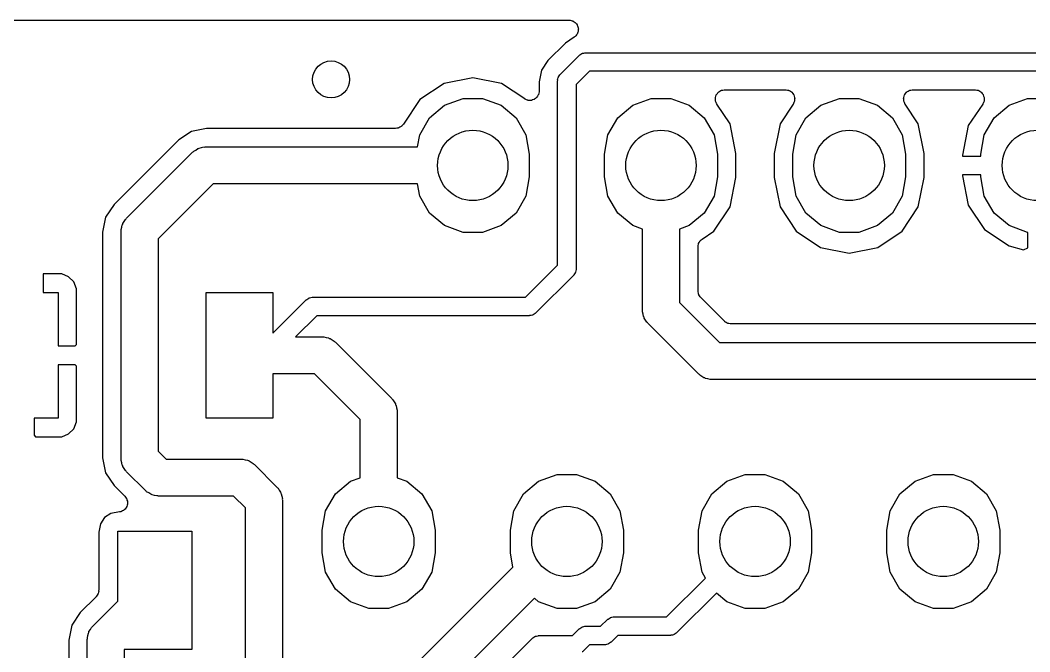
# Model space of a CAD drawing. Extents: x 95 to 175, y -109.5 to -62.3.
# Drawn here: x 121.65 to 135.28, y -70.83 to -62.3 of the extents above; entities that cross this region are included whole.
import ezdxf

# ---------------------------------------------------------------- set-up
doc = ezdxf.new("R2010")
doc.units = 0
doc.header["$MEASUREMENT"] = 0
doc.layers.add('BLACK', color=7, linetype='CONTINUOUS')

msp = doc.modelspace()

# ---------------------------------------------------------------- linework, layer by layer
at = {"layer": 'Black'}
for p, q in [((110.847, -62.3), (129.062, -62.3)), ((129.062, -62.3), (129.069, -62.3012)), ((129.069, -62.3012), (129.075, -62.3007)), ((129.075, -62.3007), (129.09, -62.3049)), ((129.09, -62.3049), (129.105, -62.3075)), ((129.105, -62.3075), (129.111, -62.311)), ((129.111, -62.311), (129.117, -62.3129)), ((129.117, -62.3129), (129.129, -62.3217)), ((129.129, -62.3217), (129.142, -62.3292)), ((129.142, -62.3292), (129.147, -62.3345)), ((129.147, -62.3345), (129.152, -62.3386)), ((129.152, -62.3386), (129.16, -62.351)), ((129.16, -62.351), (129.17, -62.3625)), ((129.17, -62.3625), (129.172, -62.3689)), ((129.172, -62.3689), (129.176, -62.3747)), ((129.176, -62.3747), (129.18, -62.3892)), ((129.18, -62.3892), (129.185, -62.4033)), ((129.185, -62.4033), (129.185, -62.4102)), ((129.131, -62.5289), (129.012, -62.6085)), ((129.136, -62.5242), (129.131, -62.5289)), ((129.142, -62.5208), (129.136, -62.5242)), ((129.152, -62.5093), (129.142, -62.5208)), ((129.163, -62.4989), (129.152, -62.5093)), ((129.166, -62.4928), (129.163, -62.4989)), ((129.17, -62.4875), (129.166, -62.4928)), ((129.175, -62.4734), (129.17, -62.4875)), ((129.182, -62.46), (129.175, -62.4734)), ((129.183, -62.4532), (129.182, -62.46)), ((129.185, -62.4467), (129.183, -62.4532)), ((129.185, -62.4102), (129.187, -62.4168)), ((129.187, -62.4168), (129.185, -62.4317)), ((129.185, -62.4317), (129.185, -62.4467)), ((129.012, -62.6085), (128.776, -62.8451)), ((128.944, -63.0306), (129.198, -62.7766)), ((129.198, -62.7766), (129.202, -62.7735)), ((129.202, -62.7735), (129.206, -62.7692)), ((129.206, -62.7692), (129.22, -62.7611)), ((129.22, -62.7611), (129.233, -62.7517)), ((129.233, -62.7517), (129.238, -62.7503)), ((129.238, -62.7503), (129.243, -62.7475)), ((129.243, -62.7475), (129.259, -62.7447)), ((129.259, -62.7447), (129.275, -62.7405)), ((129.275, -62.7405), (129.281, -62.741)), ((129.281, -62.741), (129.286, -62.74)), ((129.286, -62.74), (143.637, -62.74)), ((128.776, -62.8451), (128.688, -62.9764)), ((127.762, -63.0772), (127.376, -63.1541)), ((128.148, -63.1541), (127.762, -63.0772)), ((128.688, -62.9764), (128.657, -63.1313)), ((128.912, -63.0923), (128.915, -63.0762)), ((128.915, -63.0762), (128.917, -63.0715)), ((128.917, -63.0715), (128.919, -63.0662)), ((128.919, -63.0662), (128.928, -63.0528)), ((128.928, -63.0528), (128.936, -63.0387)), ((128.936, -63.0387), (128.94, -63.0351)), ((128.94, -63.0351), (128.944, -63.0306)), ((129.338, -62.99), (129.157, -63.1708)), ((143.585, -62.99), (129.338, -62.99)), ((127.376, -63.1541), (127.048, -63.3729)), ((128.463, -63.364), (128.148, -63.1541)), ((128.657, -63.1313), (128.657, -63.2601)), ((128.907, -63.1081), (128.912, -63.0923)), ((128.908, -63.1136), (128.907, -63.1081)), ((128.907, -63.119), (128.908, -63.1136)), ((128.907, -65.6072), (128.907, -63.119)), ((129.157, -63.1708), (129.157, -65.659)), ((127.381, -63.4486), (127.63, -63.3581)), ((127.63, -63.3581), (127.894, -63.3581)), ((127.894, -63.3581), (128.143, -63.4486)), ((128.608, -63.357), (128.594, -63.3684)), ((128.622, -63.3465), (128.608, -63.357)), ((128.625, -63.3431), (128.622, -63.3465)), ((128.628, -63.3404), (128.625, -63.3431)), ((128.637, -63.3251), (128.628, -63.3404)), ((128.646, -63.3104), (128.637, -63.3251)), ((128.647, -63.3064), (128.646, -63.3104)), ((128.649, -63.3029), (128.647, -63.3064)), ((128.653, -63.2854), (128.649, -63.3029)), ((128.657, -63.2683), (128.653, -63.2854)), ((128.657, -63.2601), (128.656, -63.2642)), ((128.656, -63.2642), (128.657, -63.2683)), ((129.921, -63.4486), (130.17, -63.3581)), ((130.17, -63.3581), (130.434, -63.3581)), ((130.434, -63.3581), (130.683, -63.4486)), ((131.037, -63.3514), (131.038, -63.3474)), ((131.038, -63.369), (131.037, -63.3514)), ((131.038, -63.3433), (131.044, -63.3267)), ((131.038, -63.3474), (131.038, -63.3433)), ((131.044, -63.3267), (131.049, -63.3097)), ((131.049, -63.3097), (131.051, -63.3064)), ((131.051, -63.3064), (131.053, -63.3025)), ((131.053, -63.3025), (131.064, -63.289)), ((131.064, -63.289), (131.074, -63.2747)), ((131.074, -63.2747), (131.078, -63.2724)), ((131.078, -63.2724), (131.081, -63.2692)), ((131.081, -63.2692), (131.096, -63.2604)), ((131.096, -63.2604), (131.111, -63.2506)), ((131.111, -63.2506), (131.115, -63.2496)), ((131.115, -63.2496), (131.118, -63.2475)), ((131.118, -63.2475), (131.136, -63.2445)), ((131.136, -63.2445), (131.153, -63.2403)), ((131.153, -63.2403), (131.157, -63.2407)), ((131.157, -63.2407), (131.161, -63.24)), ((131.161, -63.24), (131.983, -63.24)), ((131.983, -63.24), (131.987, -63.2407)), ((131.987, -63.2407), (131.991, -63.2403)), ((131.991, -63.2403), (132.008, -63.2445)), ((132.008, -63.2445), (132.026, -63.2475)), ((132.026, -63.2475), (132.029, -63.2496)), ((132.029, -63.2496), (132.033, -63.2506)), ((132.033, -63.2506), (132.048, -63.2604)), ((132.048, -63.2604), (132.063, -63.2692)), ((132.063, -63.2692), (132.066, -63.2724)), ((132.066, -63.2724), (132.07, -63.2747)), ((132.07, -63.2747), (132.08, -63.289)), ((132.08, -63.289), (132.091, -63.3025)), ((132.091, -63.3025), (132.093, -63.3064)), ((132.093, -63.3064), (132.095, -63.3097)), ((132.095, -63.3097), (132.1, -63.3267)), ((132.1, -63.3267), (132.106, -63.3433)), ((132.106, -63.3433), (132.106, -63.3474)), ((132.106, -63.3474), (132.107, -63.3514)), ((132.107, -63.3514), (132.106, -63.369)), ((132.461, -63.4486), (132.71, -63.3581)), ((132.71, -63.3581), (132.974, -63.3581)), ((132.974, -63.3581), (133.223, -63.4486)), ((133.577, -63.3514), (133.578, -63.3474)), ((133.578, -63.369), (133.577, -63.3514)), ((133.578, -63.3433), (133.584, -63.3267)), ((133.578, -63.3474), (133.578, -63.3433)), ((133.584, -63.3267), (133.589, -63.3097)), ((133.589, -63.3097), (133.591, -63.3064)), ((133.591, -63.3064), (133.593, -63.3025)), ((133.593, -63.3025), (133.604, -63.289)), ((133.604, -63.289), (133.614, -63.2747)), ((133.614, -63.2747), (133.618, -63.2724)), ((133.618, -63.2724), (133.621, -63.2692)), ((133.621, -63.2692), (133.636, -63.2604)), ((133.636, -63.2604), (133.651, -63.2506)), ((133.651, -63.2506), (133.655, -63.2496)), ((133.655, -63.2496), (133.658, -63.2475)), ((133.658, -63.2475), (133.676, -63.2445)), ((133.676, -63.2445), (133.693, -63.2403)), ((133.693, -63.2403), (133.697, -63.2407)), ((133.697, -63.2407), (133.701, -63.24)), ((133.701, -63.24), (134.54, -63.24)), ((134.54, -63.24), (134.544, -63.2407)), ((134.544, -63.2407), (134.549, -63.2403)), ((134.549, -63.2403), (134.566, -63.2445)), ((134.566, -63.2445), (134.583, -63.2475)), ((134.583, -63.2475), (134.587, -63.2497)), ((134.587, -63.2497), (134.591, -63.2507)), ((134.591, -63.2507), (134.605, -63.2605)), ((134.605, -63.2605), (134.621, -63.2692)), ((134.621, -63.2692), (134.623, -63.2725)), ((134.623, -63.2725), (134.627, -63.2749)), ((134.627, -63.2749), (134.637, -63.289)), ((134.637, -63.289), (134.649, -63.3025)), ((134.649, -63.3025), (134.65, -63.3065)), ((134.65, -63.3065), (134.652, -63.3099)), ((134.652, -63.3099), (134.657, -63.3268)), ((134.657, -63.3268), (134.663, -63.3433)), ((134.663, -63.3433), (134.663, -63.3475)), ((134.663, -63.3475), (134.665, -63.3516)), ((134.665, -63.3516), (134.663, -63.3691)), ((135.001, -63.4486), (135.25, -63.3581)), ((135.25, -63.3581), (135.514, -63.3581)), ((127.048, -63.3729), (126.825, -63.7064)), ((127.178, -63.6187), (127.381, -63.4486)), ((128.143, -63.4486), (128.346, -63.6187)), ((128.466, -63.3657), (128.463, -63.364)), ((128.469, -63.3684), (128.466, -63.3657)), ((128.486, -63.3744), (128.469, -63.3684)), ((128.502, -63.3815), (128.486, -63.3744)), ((128.506, -63.3818), (128.502, -63.3815)), ((128.51, -63.3832), (128.506, -63.3818)), ((128.528, -63.3832), (128.51, -63.3832)), ((128.546, -63.3844), (128.528, -63.3832)), ((128.55, -63.3832), (128.546, -63.3844)), ((128.554, -63.3832), (128.55, -63.3832)), ((128.57, -63.3772), (128.554, -63.3832)), ((128.587, -63.3722), (128.57, -63.3772)), ((128.591, -63.3698), (128.587, -63.3722)), ((128.594, -63.3684), (128.591, -63.3698)), ((129.718, -63.6187), (129.921, -63.4486)), ((130.683, -63.4486), (130.886, -63.6187)), ((131.038, -63.3867), (131.038, -63.369)), ((131.039, -63.3906), (131.038, -63.3867)), ((131.039, -63.3947), (131.039, -63.3906)), ((131.047, -63.4109), (131.039, -63.3947)), ((131.053, -63.4275), (131.047, -63.4109)), ((131.055, -63.4307), (131.053, -63.4275)), ((131.057, -63.4344), (131.055, -63.4307)), ((131.235, -63.7004), (131.057, -63.4344)), ((132.087, -63.4344), (131.909, -63.7004)), ((132.089, -63.4307), (132.087, -63.4344)), ((132.091, -63.4275), (132.089, -63.4307)), ((132.097, -63.4109), (132.091, -63.4275)), ((132.105, -63.3947), (132.097, -63.4109)), ((132.106, -63.3867), (132.105, -63.3906)), ((132.105, -63.3906), (132.105, -63.3947)), ((132.106, -63.369), (132.106, -63.3867)), ((132.258, -63.6187), (132.461, -63.4486)), ((133.223, -63.4486), (133.426, -63.6187)), ((133.578, -63.3867), (133.578, -63.369)), ((133.579, -63.3906), (133.578, -63.3867)), ((133.579, -63.3947), (133.579, -63.3906)), ((133.587, -63.4109), (133.579, -63.3947)), ((133.593, -63.4275), (133.587, -63.4109)), ((133.595, -63.4307), (133.593, -63.4275)), ((133.597, -63.4344), (133.595, -63.4307)), ((133.775, -63.7004), (133.597, -63.4344)), ((134.644, -63.4346), (134.45, -63.724)), ((134.646, -63.4307), (134.644, -63.4346)), ((134.649, -63.4275), (134.646, -63.4307)), ((134.655, -63.411), (134.649, -63.4275)), ((134.662, -63.3949), (134.655, -63.411)), ((134.663, -63.3867), (134.662, -63.3907)), ((134.662, -63.3907), (134.662, -63.3949)), ((134.663, -63.3691), (134.663, -63.3867)), ((134.798, -63.6187), (135.001, -63.4486)), ((127.046, -63.8479), (127.178, -63.6187)), ((128.346, -63.6187), (128.478, -63.8479)), ((129.586, -63.8479), (129.718, -63.6187)), ((130.886, -63.6187), (131.018, -63.8479)), ((132.126, -63.8479), (132.258, -63.6187)), ((133.426, -63.6187), (133.558, -63.8479)), ((134.666, -63.8479), (134.798, -63.6187)), ((124.168, -63.762), (123.965, -63.8023)), ((126.721, -63.762), (124.168, -63.762)), ((126.739, -63.7589), (126.721, -63.762)), ((126.756, -63.757), (126.739, -63.7589)), ((126.76, -63.7552), (126.756, -63.757)), ((126.764, -63.7545), (126.76, -63.7552)), ((126.779, -63.7456), (126.764, -63.7545)), ((126.795, -63.7378), (126.779, -63.7456)), ((126.798, -63.7348), (126.795, -63.7378)), ((126.802, -63.7328), (126.798, -63.7348)), ((126.813, -63.7192), (126.802, -63.7328)), ((126.825, -63.7064), (126.813, -63.7192)), ((131.314, -64.0991), (131.235, -63.7004)), ((131.909, -63.7004), (131.83, -64.0991)), ((133.854, -64.0991), (133.775, -63.7004)), ((134.45, -63.724), (134.37, -64.1224)), ((123.965, -63.8023), (123.793, -63.9172)), ((127.017, -64.012), (127.046, -63.8479)), ((128.478, -63.8479), (128.524, -64.1085)), ((129.54, -64.1085), (129.586, -63.8479)), ((131.018, -63.8479), (131.064, -64.1085)), ((132.08, -64.1085), (132.126, -63.8479)), ((133.558, -63.8479), (133.604, -64.1085)), ((134.62, -64.1085), (134.666, -63.8479)), ((123.793, -63.9172), (122.921, -64.7887)), ((124.023, -64.0542), (124.05, -64.0354)), ((124.05, -64.0354), (124.06, -64.0326)), ((124.06, -64.0326), (124.07, -64.0271)), ((124.07, -64.0271), (124.102, -64.0214)), ((124.102, -64.0214), (124.133, -64.013)), ((124.133, -64.013), (124.144, -64.0139)), ((124.144, -64.0139), (124.155, -64.012)), ((124.155, -64.012), (127.017, -64.012)), ((123.089, -64.9742), (123.978, -64.0852)), ((123.978, -64.0852), (123.987, -64.0789)), ((123.987, -64.0789), (123.995, -64.0705)), ((123.995, -64.0705), (124.023, -64.0542)), ((128.524, -64.1085), (128.524, -64.4155)), ((129.54, -64.4155), (129.54, -64.1085)), ((131.064, -64.1085), (131.064, -64.4155)), ((131.314, -64.4249), (131.314, -64.0991)), ((131.83, -64.0991), (131.83, -64.4249)), ((132.08, -64.4155), (132.08, -64.1085)), ((133.604, -64.1085), (133.604, -64.4155)), ((133.854, -64.264), (133.854, -64.0991)), ((134.37, -64.1224), (134.37, -64.135)), ((134.37, -64.135), (134.62, -64.135)), ((134.62, -64.135), (134.62, -64.1085)), ((133.854, -64.4249), (133.854, -64.264)), ((128.524, -64.4155), (128.478, -64.6761)), ((129.586, -64.6761), (129.54, -64.4155)), ((131.064, -64.4155), (131.018, -64.6761)), ((131.235, -64.8236), (131.314, -64.4249)), ((131.83, -64.4249), (131.909, -64.8236)), ((132.126, -64.6761), (132.08, -64.4155)), ((133.604, -64.4155), (133.558, -64.6761)), ((133.775, -64.8236), (133.854, -64.4249)), ((134.37, -64.389), (134.37, -64.4016)), ((134.62, -64.389), (134.37, -64.389)), ((134.37, -64.4016), (134.45, -64.8)), ((134.62, -64.4155), (134.62, -64.389)), ((134.666, -64.6761), (134.62, -64.4155)), ((124.259, -64.512), (123.516, -65.2546)), ((127.017, -64.512), (124.259, -64.512)), ((127.046, -64.6761), (127.017, -64.512)), ((127.178, -64.9053), (127.046, -64.6761)), ((128.478, -64.6761), (128.346, -64.9053)), ((129.718, -64.9053), (129.586, -64.6761)), ((131.018, -64.6761), (130.886, -64.9053)), ((132.258, -64.9053), (132.126, -64.6761)), ((133.558, -64.6761), (133.426, -64.9053)), ((134.798, -64.9053), (134.666, -64.6761)), ((122.921, -64.7887), (122.807, -64.9606)), ((131.016, -65.1511), (131.235, -64.8236)), ((131.909, -64.8236), (132.128, -65.1511)), ((133.556, -65.1511), (133.775, -64.8236)), ((134.45, -64.8), (134.669, -65.1271)), ((122.807, -64.9606), (122.766, -65.1633)), ((123.058, -65.0186), (123.075, -64.9903)), ((123.075, -64.9903), (123.083, -64.9832)), ((123.083, -64.9832), (123.089, -64.9742)), ((127.381, -65.0754), (127.178, -64.9053)), ((128.346, -64.9053), (128.143, -65.0754)), ((129.921, -65.0754), (129.718, -64.9053)), ((130.886, -64.9053), (130.683, -65.0754)), ((132.461, -65.0754), (132.258, -64.9053)), ((133.426, -64.9053), (133.223, -65.0754)), ((135.001, -65.0754), (134.798, -64.9053)), ((123.017, -65.1292), (123.026, -65.0977)), ((123.018, -65.1402), (123.017, -65.1292)), ((123.026, -65.0977), (123.031, -65.0655)), ((123.031, -65.0655), (123.037, -65.056)), ((123.037, -65.056), (123.04, -65.0453)), ((123.04, -65.0453), (123.058, -65.0186)), ((127.63, -65.1659), (127.381, -65.0754)), ((128.143, -65.0754), (127.894, -65.1659)), ((130.052, -65.1231), (129.921, -65.0754)), ((130.052, -66.2178), (130.052, -65.1231)), ((130.683, -65.0754), (130.552, -65.1231)), ((130.552, -65.1231), (130.552, -66.1142)), ((132.71, -65.1659), (132.461, -65.0754)), ((133.223, -65.0754), (132.974, -65.1659)), ((134.669, -65.1271), (135.002, -65.3483)), ((135.25, -65.1659), (135.001, -65.0754)), ((122.766, -65.1633), (122.766, -68.2121)), ((123.016, -65.151), (123.018, -65.1402)), ((123.016, -68.2244), (123.016, -65.151)), ((123.516, -65.2546), (123.516, -68.1208)), ((127.894, -65.1659), (127.63, -65.1659)), ((130.831, -65.2804), (130.845, -65.2691)), ((130.845, -65.2691), (130.858, -65.2569)), ((130.858, -65.2569), (131.016, -65.1511)), ((132.128, -65.1511), (132.456, -65.3699)), ((132.974, -65.1659), (132.71, -65.1659)), ((133.228, -65.3699), (133.556, -65.1511)), ((135.255, -65.1659), (135.25, -65.1659)), ((135.255, -65.3742), (135.255, -65.1659)), ((130.802, -65.3608), (130.805, -65.3434)), ((130.802, -65.9589), (130.802, -65.3608)), ((130.805, -65.3434), (130.807, -65.3258)), ((130.807, -65.3258), (130.809, -65.3221)), ((130.809, -65.3221), (130.81, -65.318)), ((130.81, -65.318), (130.818, -65.3027)), ((130.818, -65.3027), (130.826, -65.2869)), ((130.826, -65.2869), (130.829, -65.284)), ((130.829, -65.284), (130.831, -65.2804)), ((132.456, -65.3699), (132.842, -65.4468)), ((132.842, -65.4468), (133.228, -65.3699)), ((135.002, -65.3483), (135.193, -65.4021)), ((135.193, -65.4021), (135.255, -65.3742)), ((128.472, -66.042), (128.907, -65.6072)), ((129.157, -65.6699), (129.152, -65.6857)), ((129.157, -65.659), (129.156, -65.6644)), ((129.156, -65.6644), (129.157, -65.6699)), ((121.965, -65.7274), (121.965, -65.9774)), ((122.214, -65.7274), (121.965, -65.7274)), ((122.306, -65.7655), (122.214, -65.7274)), ((122.377, -65.8358), (122.306, -65.7655)), ((129.12, -65.7474), (128.612, -66.2554)), ((129.124, -65.7429), (129.12, -65.7474)), ((129.128, -65.7393), (129.124, -65.7429)), ((129.136, -65.7252), (129.128, -65.7393)), ((129.145, -65.7118), (129.136, -65.7252)), ((129.147, -65.7065), (129.145, -65.7118)), ((129.149, -65.7018), (129.147, -65.7065)), ((129.152, -65.6857), (129.149, -65.7018)), ((122.415, -65.9277), (122.377, -65.8358)), ((122.415, -66.6799), (122.415, -65.9277)), ((121.965, -65.9774), (122.165, -65.9774)), ((122.165, -65.9774), (122.165, -66.7004)), ((124.165, -67.6774), (124.165, -65.9774)), ((124.165, -65.9774), (125.065, -65.9774)), ((125.065, -65.9774), (125.065, -66.5286)), ((125.065, -66.5286), (125.515, -66.0786)), ((125.515, -66.0786), (125.519, -66.0755)), ((125.519, -66.0755), (125.523, -66.0712)), ((125.523, -66.0712), (125.537, -66.0631)), ((125.537, -66.0631), (125.55, -66.0537)), ((125.55, -66.0537), (125.555, -66.0523)), ((125.555, -66.0523), (125.56, -66.0495)), ((125.56, -66.0495), (125.576, -66.0467)), ((125.576, -66.0467), (125.592, -66.0425)), ((125.592, -66.0425), (125.598, -66.043)), ((125.598, -66.043), (125.603, -66.042)), ((125.603, -66.042), (128.472, -66.042)), ((130.803, -65.9643), (130.802, -65.9589)), ((130.802, -65.9698), (130.803, -65.9643)), ((130.807, -65.9856), (130.802, -65.9698)), ((130.81, -66.0017), (130.807, -65.9856)), ((130.812, -66.0064), (130.81, -66.0017)), ((130.814, -66.0117), (130.812, -66.0064)), ((130.823, -66.0251), (130.814, -66.0117)), ((130.831, -66.0393), (130.823, -66.0251)), ((130.835, -66.0428), (130.831, -66.0393)), ((130.839, -66.0473), (130.835, -66.0428)), ((131.158, -66.367), (130.839, -66.0473)), ((130.054, -66.2286), (130.052, -66.2178)), ((130.552, -66.1142), (131.091, -66.6536)), ((125.655, -66.292), (125.369, -66.5774)), ((128.524, -66.292), (125.655, -66.292)), ((128.529, -66.291), (128.524, -66.292)), ((128.535, -66.2915), (128.529, -66.291)), ((128.551, -66.2873), (128.535, -66.2915)), ((128.567, -66.2845), (128.551, -66.2873)), ((128.572, -66.2817), (128.567, -66.2845)), ((128.577, -66.2803), (128.572, -66.2817)), ((128.59, -66.2709), (128.577, -66.2803)), ((128.604, -66.2628), (128.59, -66.2709)), ((128.608, -66.2585), (128.604, -66.2628)), ((128.612, -66.2554), (128.608, -66.2585)), ((130.053, -66.2396), (130.054, -66.2286)), ((130.061, -66.2711), (130.053, -66.2396)), ((130.067, -66.3033), (130.061, -66.2711)), ((130.073, -66.3128), (130.067, -66.3033)), ((130.075, -66.3235), (130.073, -66.3128)), ((130.094, -66.3502), (130.075, -66.3235)), ((130.11, -66.3785), (130.094, -66.3502)), ((130.119, -66.3856), (130.11, -66.3785)), ((130.125, -66.3946), (130.119, -66.3856)), ((130.811, -67.0804), (130.125, -66.3946)), ((131.163, -66.3701), (131.158, -66.367)), ((131.166, -66.3744), (131.163, -66.3701)), ((131.18, -66.3825), (131.166, -66.3744)), ((131.194, -66.3919), (131.18, -66.3825)), ((131.199, -66.3933), (131.194, -66.3919)), ((131.204, -66.3961), (131.199, -66.3933)), ((131.22, -66.3989), (131.204, -66.3961)), ((131.236, -66.4031), (131.22, -66.3989)), ((131.241, -66.4026), (131.236, -66.4031)), ((131.247, -66.4036), (131.241, -66.4026)), ((135.547, -66.4036), (131.247, -66.4036)), ((125.369, -66.5774), (125.73, -66.5774)), ((125.73, -66.5774), (125.741, -66.5793)), ((125.741, -66.5793), (125.752, -66.5784)), ((125.752, -66.5784), (125.783, -66.5868)), ((125.783, -66.5868), (125.816, -66.5925)), ((125.816, -66.5925), (125.825, -66.598)), ((125.825, -66.598), (125.836, -66.6008)), ((125.836, -66.6008), (125.862, -66.6196)), ((125.862, -66.6196), (125.891, -66.6359)), ((122.165, -66.7004), (122.394, -66.7004)), ((122.394, -66.7004), (122.415, -66.6799)), ((125.891, -66.6359), (125.898, -66.6443)), ((125.898, -66.6443), (125.907, -66.6506)), ((125.907, -66.6506), (126.669, -67.4126)), ((131.091, -66.6536), (135.56, -66.6536)), ((122.165, -66.9544), (122.165, -67.6774)), ((122.394, -66.9544), (122.165, -66.9544)), ((122.415, -66.9749), (122.394, -66.9544)), ((122.415, -67.7271), (122.415, -66.9749)), ((125.626, -67.0774), (125.065, -67.0774)), ((125.065, -67.0774), (125.065, -67.6774)), ((126.242, -67.693), (125.626, -67.0774)), ((130.82, -67.0867), (130.811, -67.0804)), ((130.827, -67.0951), (130.82, -67.0867)), ((130.855, -67.1114), (130.827, -67.0951)), ((130.882, -67.1302), (130.855, -67.1114)), ((130.893, -67.133), (130.882, -67.1302)), ((130.902, -67.1385), (130.893, -67.133)), ((130.934, -67.1442), (130.902, -67.1385)), ((130.966, -67.1526), (130.934, -67.1442)), ((130.977, -67.1517), (130.966, -67.1526)), ((130.988, -67.1536), (130.977, -67.1517)), ((135.456, -67.1536), (130.988, -67.1536)), ((126.669, -67.4126), (126.675, -67.4216)), ((126.675, -67.4216), (126.684, -67.4287)), ((126.684, -67.4287), (126.7, -67.457)), ((126.7, -67.457), (126.719, -67.4837)), ((126.719, -67.4837), (126.721, -67.4944)), ((126.721, -67.4944), (126.727, -67.5039)), ((126.727, -67.5039), (126.733, -67.5361)), ((126.733, -67.5361), (126.741, -67.5676)), ((126.741, -67.5676), (126.74, -67.5786)), ((126.74, -67.5786), (126.742, -67.5894)), ((122.165, -67.6774), (121.842, -67.6774)), ((121.842, -67.6774), (121.842, -67.9069)), ((125.065, -67.6774), (124.165, -67.6774)), ((126.242, -68.4809), (126.242, -67.693)), ((126.742, -67.5894), (126.742, -68.4809)), ((122.306, -67.8893), (122.377, -67.819)), ((122.377, -67.819), (122.415, -67.7271)), ((121.842, -67.9069), (121.862, -67.9274)), ((121.862, -67.9274), (122.214, -67.9274)), ((122.214, -67.9274), (122.306, -67.8893)), ((123.516, -68.1208), (123.624, -68.2284)), ((122.766, -68.2121), (122.807, -68.4148)), ((123.018, -68.2352), (123.016, -68.2244)), ((123.017, -68.2462), (123.018, -68.2352)), ((123.026, -68.2777), (123.017, -68.2462)), ((123.624, -68.2284), (124.638, -68.2284)), ((124.638, -68.2284), (124.649, -68.2303)), ((124.649, -68.2303), (124.66, -68.2294)), ((124.66, -68.2294), (124.691, -68.2378)), ((124.691, -68.2378), (124.723, -68.2435)), ((124.723, -68.2435), (124.733, -68.249)), ((124.733, -68.249), (124.743, -68.2518)), ((124.743, -68.2518), (124.77, -68.2706)), ((123.031, -68.3099), (123.026, -68.2777)), ((123.037, -68.3194), (123.031, -68.3099)), ((123.04, -68.3301), (123.037, -68.3194)), ((123.058, -68.3568), (123.04, -68.3301)), ((123.075, -68.3851), (123.058, -68.3568)), ((123.083, -68.3922), (123.075, -68.3851)), ((123.089, -68.4012), (123.083, -68.3922)), ((123.343, -68.6552), (123.089, -68.4012)), ((124.77, -68.2706), (124.798, -68.2869)), ((124.798, -68.2869), (124.806, -68.2953)), ((124.806, -68.2953), (124.815, -68.3016)), ((124.815, -68.3016), (125.119, -68.6064)), ((122.807, -68.4148), (122.921, -68.5867)), ((125.908, -68.6987), (126.111, -68.5286)), ((126.111, -68.5286), (126.242, -68.4809)), ((126.742, -68.4809), (126.873, -68.5286)), ((126.873, -68.5286), (127.076, -68.6987)), ((128.448, -68.6987), (128.651, -68.5286)), ((128.651, -68.5286), (128.9, -68.4381)), ((128.9, -68.4381), (129.164, -68.4381)), ((129.164, -68.4381), (129.413, -68.5286)), ((129.413, -68.5286), (129.616, -68.6987)), ((130.988, -68.6987), (131.191, -68.5286)), ((131.191, -68.5286), (131.44, -68.4381)), ((131.44, -68.4381), (131.704, -68.4381)), ((131.704, -68.4381), (131.953, -68.5286)), ((131.953, -68.5286), (132.156, -68.6987)), ((133.528, -68.6987), (133.731, -68.5286)), ((133.731, -68.5286), (133.98, -68.4381)), ((133.98, -68.4381), (134.244, -68.4381)), ((134.244, -68.4381), (134.493, -68.5286)), ((134.493, -68.5286), (134.696, -68.6987)), ((122.921, -68.5867), (123.066, -68.7317)), ((123.352, -68.6615), (123.343, -68.6552)), ((123.36, -68.6699), (123.352, -68.6615)), ((123.388, -68.6862), (123.36, -68.6699)), ((125.119, -68.6064), (125.126, -68.6154)), ((125.126, -68.6154), (125.134, -68.6225)), ((125.134, -68.6225), (125.15, -68.6508)), ((125.15, -68.6508), (125.169, -68.6775)), ((125.169, -68.6775), (125.172, -68.6882)), ((123.066, -68.7317), (123.076, -68.745)), ((123.076, -68.745), (123.086, -68.7576)), ((123.086, -68.7576), (123.088, -68.7627)), ((123.088, -68.7627), (123.091, -68.7672)), ((123.091, -68.7672), (123.095, -68.783)), ((123.095, -68.783), (123.101, -68.7983)), ((123.101, -68.7983), (123.101, -68.8038)), ((123.101, -68.8038), (123.102, -68.8092)), ((123.102, -68.8092), (123.101, -68.8254)), ((123.415, -68.705), (123.388, -68.6862)), ((123.425, -68.7078), (123.415, -68.705)), ((123.435, -68.7133), (123.425, -68.7078)), ((123.467, -68.719), (123.435, -68.7133)), ((123.498, -68.7274), (123.467, -68.719)), ((123.509, -68.7265), (123.498, -68.7274)), ((123.52, -68.7284), (123.509, -68.7265)), ((124.534, -68.7284), (123.52, -68.7284)), ((124.693, -68.8868), (124.534, -68.7284)), ((125.172, -68.6882), (125.178, -68.6977)), ((125.178, -68.6977), (125.183, -68.7299)), ((125.183, -68.7299), (125.192, -68.7614)), ((125.192, -68.7614), (125.191, -68.7724)), ((125.191, -68.7724), (125.193, -68.7832)), ((125.193, -68.7832), (125.193, -72.4896)), ((125.776, -68.9279), (125.908, -68.6987)), ((127.076, -68.6987), (127.208, -68.9279)), ((128.316, -68.9279), (128.448, -68.6987)), ((129.616, -68.6987), (129.748, -68.9279)), ((130.856, -68.9279), (130.988, -68.6987)), ((132.156, -68.6987), (132.288, -68.9279)), ((133.396, -68.9279), (133.528, -68.6987)), ((134.696, -68.6987), (134.828, -68.9279)), ((122.994, -68.9429), (122.879, -68.9645)), ((122.996, -68.942), (122.994, -68.9429)), ((123.01, -68.9408), (122.996, -68.942)), ((123.015, -68.9385), (123.01, -68.9408)), ((123.021, -68.9375), (123.015, -68.9385)), ((123.035, -68.9293), (123.021, -68.9375)), ((123.05, -68.9224), (123.035, -68.9293)), ((123.054, -68.9186), (123.05, -68.9224)), ((123.058, -68.9158), (123.054, -68.9186)), ((123.069, -68.9033), (123.058, -68.9158)), ((123.08, -68.8918), (123.069, -68.9033)), ((123.083, -68.8868), (123.08, -68.8918)), ((123.086, -68.8826), (123.083, -68.8868)), ((123.092, -68.8672), (123.086, -68.8826)), ((123.099, -68.8524), (123.092, -68.8672)), ((123.101, -68.8418), (123.099, -68.8469)), ((123.099, -68.8469), (123.099, -68.8524)), ((123.101, -68.8254), (123.101, -68.8418)), ((124.693, -72.5932), (124.693, -68.8868)), ((125.73, -69.1885), (125.776, -68.9279)), ((127.208, -68.9279), (127.254, -69.1885)), ((128.27, -69.1885), (128.316, -68.9279)), ((129.748, -68.9279), (129.794, -69.1885)), ((130.81, -69.1885), (130.856, -68.9279)), ((132.288, -68.9279), (132.334, -69.1885)), ((133.35, -69.1885), (133.396, -68.9279)), ((134.828, -68.9279), (134.874, -69.1885)), ((122.793, -69.0198), (122.736, -69.1033)), ((122.879, -68.9645), (122.793, -69.0198)), ((122.736, -69.1033), (122.713, -69.2149)), ((122.713, -69.2149), (122.713, -70.0009)), ((122.971, -70.1488), (122.971, -69.2024)), ((122.971, -69.2024), (123.971, -69.2024)), ((123.971, -69.2024), (123.971, -70.8024)), ((125.73, -69.4955), (125.73, -69.1885)), ((127.254, -69.1885), (127.254, -69.4955)), ((128.27, -69.4955), (128.27, -69.1885)), ((129.794, -69.1885), (129.794, -69.4955)), ((130.81, -69.4955), (130.81, -69.1885)), ((132.334, -69.1885), (132.334, -69.4955)), ((133.35, -69.4955), (133.35, -69.1885)), ((134.874, -69.1885), (134.874, -69.4955)), ((125.776, -69.7561), (125.73, -69.4955)), ((127.254, -69.4955), (127.208, -69.7561)), ((128.304, -69.6906), (128.27, -69.4955)), ((129.794, -69.4955), (129.748, -69.7561)), ((130.856, -69.7561), (130.81, -69.4955)), ((132.334, -69.4955), (132.288, -69.7561)), ((133.396, -69.7561), (133.35, -69.4955)), ((134.874, -69.4955), (134.828, -69.7561)), ((125.908, -69.9853), (125.776, -69.7561)), ((126.899, -71.0956), (128.304, -69.6906)), ((127.208, -69.7561), (127.076, -69.9853)), ((129.748, -69.7561), (129.616, -69.9853)), ((130.902, -69.8355), (130.856, -69.7561)), ((132.288, -69.7561), (132.156, -69.9853)), ((133.528, -69.9853), (133.396, -69.7561)), ((134.828, -69.7561), (134.696, -69.9853)), ((130.377, -70.36), (130.902, -69.8355)), ((122.709, -70.0275), (122.706, -70.0436)), ((122.713, -70.0118), (122.709, -70.0275)), ((122.713, -70.0009), (122.712, -70.0063)), ((122.712, -70.0063), (122.713, -70.0118)), ((126.111, -70.1554), (125.908, -69.9853)), ((127.076, -69.9853), (126.873, -70.1554)), ((129.616, -69.9853), (129.413, -70.1554)), ((131.052, -70.0388), (130.517, -70.5734)), ((131.191, -70.1554), (131.052, -70.0388)), ((132.156, -69.9853), (131.953, -70.1554)), ((133.731, -70.1554), (133.528, -69.9853)), ((134.696, -69.9853), (134.493, -70.1554)), ((122.677, -70.0893), (122.464, -70.3019)), ((122.632, -70.4874), (122.971, -70.1488)), ((122.68, -70.0847), (122.677, -70.0893)), ((122.684, -70.0812), (122.68, -70.0847)), ((122.692, -70.0671), (122.684, -70.0812)), ((122.702, -70.0537), (122.692, -70.0671)), ((122.703, -70.0484), (122.702, -70.0537)), ((122.706, -70.0436), (122.703, -70.0484)), ((126.36, -70.2459), (126.111, -70.1554)), ((126.873, -70.1554), (126.624, -70.2459)), ((128.594, -70.1078), (127.326, -71.376)), ((128.651, -70.1554), (128.594, -70.1078)), ((128.9, -70.2459), (128.651, -70.1554)), ((129.413, -70.1554), (129.164, -70.2459)), ((131.44, -70.2459), (131.191, -70.1554)), ((131.953, -70.1554), (131.704, -70.2459)), ((133.98, -70.2459), (133.731, -70.1554)), ((134.493, -70.1554), (134.244, -70.2459)), ((122.464, -70.3019), (122.349, -70.4738)), ((126.624, -70.2459), (126.36, -70.2459)), ((129.164, -70.2459), (128.9, -70.2459)), ((131.704, -70.2459), (131.44, -70.2459)), ((134.244, -70.2459), (133.98, -70.2459)), ((129.488, -70.487), (129.579, -70.3966)), ((129.579, -70.3966), (129.583, -70.3935)), ((129.583, -70.3935), (129.587, -70.3892)), ((129.587, -70.3892), (129.601, -70.3811)), ((129.601, -70.3811), (129.614, -70.3717)), ((129.614, -70.3717), (129.619, -70.3703)), ((129.619, -70.3703), (129.624, -70.3675)), ((129.624, -70.3675), (129.64, -70.3647)), ((129.64, -70.3647), (129.656, -70.3605)), ((129.656, -70.3605), (129.662, -70.361)), ((129.662, -70.361), (129.667, -70.36)), ((129.667, -70.36), (130.377, -70.36)), ((122.349, -70.4738), (122.309, -70.6765)), ((122.568, -70.6109), (122.574, -70.5787)), ((122.574, -70.5787), (122.58, -70.5692)), ((122.58, -70.5692), (122.582, -70.5585)), ((122.582, -70.5585), (122.601, -70.5318)), ((122.601, -70.5318), (122.617, -70.5035)), ((122.617, -70.5035), (122.626, -70.4964)), ((122.626, -70.4964), (122.632, -70.4874)), ((129.107, -70.614), (129.198, -70.5236)), ((129.198, -70.5236), (129.202, -70.5205)), ((129.202, -70.5205), (129.206, -70.5162)), ((129.206, -70.5162), (129.22, -70.5081)), ((129.22, -70.5081), (129.233, -70.4987)), ((129.233, -70.4987), (129.238, -70.4973)), ((129.238, -70.4973), (129.243, -70.4945)), ((129.243, -70.4945), (129.259, -70.4917)), ((129.259, -70.4917), (129.275, -70.4875)), ((129.275, -70.4875), (129.281, -70.488)), ((129.281, -70.488), (129.286, -70.487)), ((129.286, -70.487), (129.488, -70.487)), ((130.509, -70.5808), (130.495, -70.5889)), ((130.513, -70.5765), (130.509, -70.5808)), ((130.517, -70.5734), (130.513, -70.5765)), ((122.309, -70.6765), (122.309, -71.5987)), ((122.559, -70.6642), (122.561, -70.6534)), ((122.559, -71.8514), (122.559, -70.6642)), ((122.56, -70.6424), (122.568, -70.6109)), ((122.561, -70.6534), (122.56, -70.6424)), ((128.055, -71.1586), (128.563, -70.6506)), ((128.563, -70.6506), (128.567, -70.6475)), ((128.567, -70.6475), (128.571, -70.6432)), ((128.571, -70.6432), (128.585, -70.6351)), ((128.585, -70.6351), (128.598, -70.6257)), ((128.598, -70.6257), (128.603, -70.6243)), ((128.603, -70.6243), (128.608, -70.6215)), ((128.608, -70.6215), (128.624, -70.6187)), ((128.624, -70.6187), (128.64, -70.6145)), ((128.64, -70.6145), (128.646, -70.615)), ((128.646, -70.615), (128.651, -70.614)), ((128.651, -70.614), (129.107, -70.614)), ((129.606, -70.7159), (129.593, -70.7253)), ((129.62, -70.7078), (129.606, -70.7159)), ((129.624, -70.7035), (129.62, -70.7078)), ((129.628, -70.7004), (129.624, -70.7035)), ((129.719, -70.61), (129.628, -70.7004)), ((130.429, -70.61), (129.719, -70.61)), ((130.434, -70.609), (130.429, -70.61)), ((130.44, -70.6095), (130.434, -70.609)), ((130.456, -70.6053), (130.44, -70.6095)), ((130.472, -70.6025), (130.456, -70.6053)), ((130.477, -70.5997), (130.472, -70.6025)), ((130.482, -70.5983), (130.477, -70.5997)), ((130.495, -70.5889), (130.482, -70.5983)), ((123.971, -70.8024), (123.059, -70.8024)), ((123.059, -70.8024), (123.059, -71.8514)), ((129.243, -70.8305), (129.239, -70.8348)), ((129.247, -70.8274), (129.243, -70.8305)), ((129.338, -70.737), (129.247, -70.8274)), ((129.54, -70.737), (129.338, -70.737)), ((129.545, -70.736), (129.54, -70.737)), ((129.551, -70.7365), (129.545, -70.736)), ((129.567, -70.7323), (129.551, -70.7365)), ((129.583, -70.7295), (129.567, -70.7323)), ((129.588, -70.7267), (129.583, -70.7295)), ((129.593, -70.7253), (129.588, -70.7267))]:
    msp.add_line(p, q, dxfattribs=at)
for centre, radius in [((125.85, -63.1), 0.25), ((127.762, -64.262), 0.475), ((130.302, -64.262), 0.475), ((132.842, -64.262), 0.475), ((135.382, -64.262), 0.475), ((126.492, -69.342), 0.475), ((129.032, -69.342), 0.475), ((131.572, -69.342), 0.475), ((134.112, -69.342), 0.475)]:
    msp.add_circle(centre, radius, dxfattribs=at)

doc.saveas('drawing.dxf')
